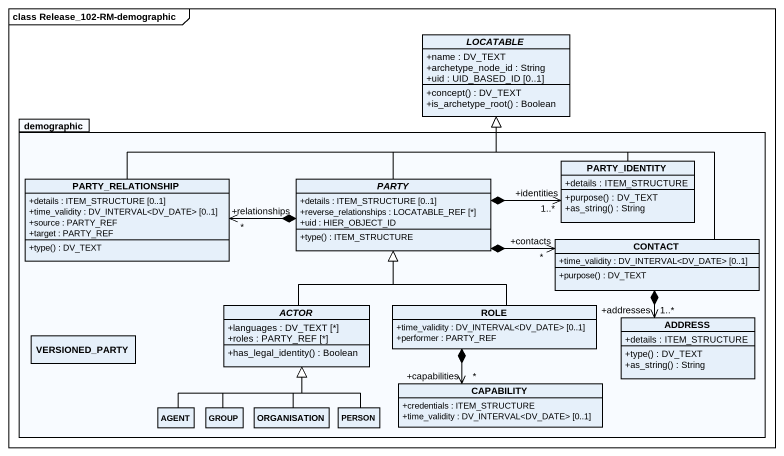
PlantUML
@startuml
mainframe class Release_102-RM-demographic
hide circle
hide empty members
skinparam classAttributeIconSize 0
abstract class LOCATABLE {
  +name : DV_TEXT
  +archetype_node_id : String
  +uid : UID_BASED_ID [0..1]
  +concept() : DV_TEXT
  +is_archetype_root() : Boolean
}
package demographic {
  class PARTY_RELATIONSHIP {
    +details : ITEM_STRUCTURE [0..1]
    +time_validity : DV_INTERVAL<DV_DATE> [0..1]
    +source : PARTY_REF
    +target : PARTY_REF
    +type() : DV_TEXT
  }
  abstract class PARTY {
    +details : ITEM_STRUCTURE [0..1]
    +reverse_relationships : LOCATABLE_REF [*]
    +uid : HIER_OBJECT_ID
    +type() : ITEM_STRUCTURE
  }
  class PARTY_IDENTITY {
    +details : ITEM_STRUCTURE
    +purpose() : DV_TEXT
    +as_string() : String
  }
  class CONTACT {
    +time_validity : DV_INTERVAL<DV_DATE> [0..1]
    +purpose() : DV_TEXT
  }
  abstract class "ACTOR" as ACTOR_ {
    +languages : DV_TEXT [*]
    +roles : PARTY_REF [*]
    +has_legal_identity() : Boolean
  }
  class ROLE {
    +time_validity : DV_INTERVAL<DV_DATE> [0..1]
    +performer : PARTY_REF
  }
  class VERSIONED_PARTY
  class ADDRESS {
    +details : ITEM_STRUCTURE
    +type() : DV_TEXT
    +as_string() : String
  }
  class CAPABILITY {
    +credentials : ITEM_STRUCTURE
    +time_validity : DV_INTERVAL<DV_DATE> [0..1]
  }
  class "AGENT" as AGENT_
  class "GROUP" as GROUP_
  class ORGANISATION
  class "PERSON" as PERSON_
}
PARTY_RELATIONSHIP -right-|> LOCATABLE
PARTY -up-|> LOCATABLE
PARTY *-left-> "+relationships\n*" PARTY_RELATIONSHIP
PARTY *-right-> "+identities\n1..*" PARTY_IDENTITY
PARTY *-right-> "+contacts\n*" CONTACT
PARTY_IDENTITY -up-|> LOCATABLE
CONTACT -up-|> LOCATABLE
CONTACT *--> "+addresses\n1..*" ADDRESS
ACTOR_ -up-|> PARTY
ROLE -up-|> PARTY
ROLE *--> "+capabilities\n*" CAPABILITY
AGENT_ -up-|> ACTOR_
GROUP_ -up-|> ACTOR_
ORGANISATION -up-|> ACTOR_
PERSON_ -up-|> ACTOR_
@enduml
